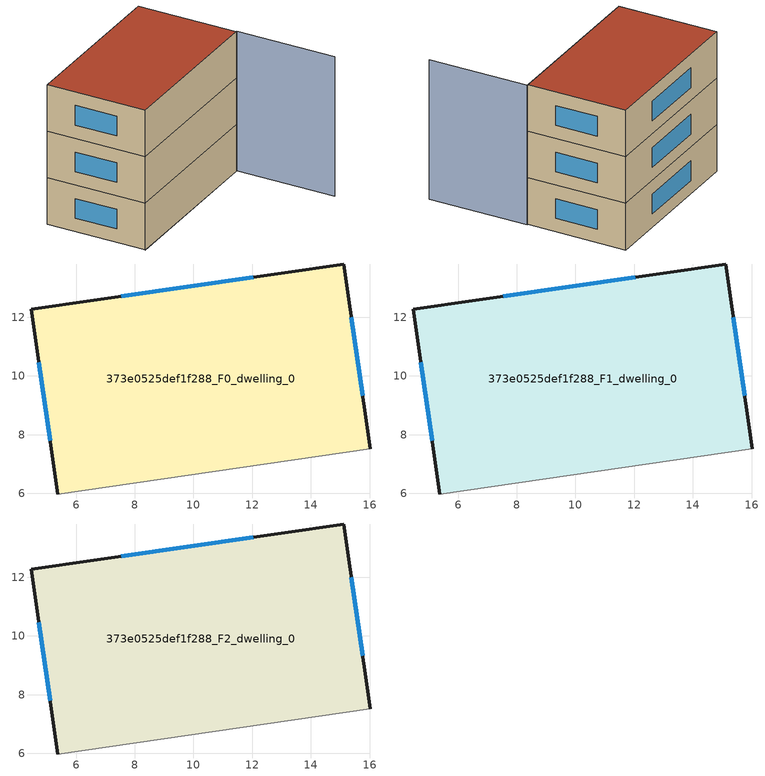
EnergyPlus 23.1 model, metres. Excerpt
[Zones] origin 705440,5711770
373e0525def1f288_F0_dwelling_0
 floor ground (EU_floor_Construction): 15.12,13.81 16.03,7.51 5.38,5.98 4.47,12.28 z0
 wall outside (EU_wall_Construction): 16.03,7.51 15.12,13.81 4.47,12.28 5.38,5.98 z0:3
 wall adiabatic (EU_wall_Construction): 5.38,5.98 16.03,7.51 z0:3
 window (EU_Window_Construction): 12.04,13.37 7.55,12.72 / 15.77,9.33 15.38,11.99 / 4.73,10.46 5.11,7.8 z0.87:2.13
373e0525def1f288_F1_dwelling_0
 floor to 373e0525def1f288_F0_dwelling_0 (EU_floor_Construction): 15.12,13.81 16.03,7.51 5.38,5.98 4.47,12.28 z3
 wall outside (EU_wall_Construction): 16.03,7.51 15.12,13.81 4.47,12.28 5.38,5.98 z3:6
 wall adiabatic (EU_wall_Construction): 5.38,5.98 16.03,7.51 z3:6
 window (EU_Window_Construction): 12.04,13.37 7.55,12.72 / 15.77,9.33 15.38,11.99 / 4.73,10.46 5.11,7.8 z3.87:5.13
373e0525def1f288_F2_dwelling_0
 floor to 373e0525def1f288_F1_dwelling_0 (EU_floor_Construction): 15.12,13.81 16.03,7.51 5.38,5.98 4.47,12.28 z6
 wall outside (EU_wall_Construction): 16.03,7.51 15.12,13.81 4.47,12.28 5.38,5.98 z6:9
 wall adiabatic (EU_wall_Construction): 5.38,5.98 16.03,7.51 z6:9
 window (EU_Window_Construction): 12.04,13.37 7.55,12.72 / 15.77,9.33 15.38,11.99 / 4.73,10.46 5.11,7.8 z6.87:8.13
 roof outside (EU_roof_Construction): 16.03,7.51 15.12,13.81 4.47,12.28 5.38,5.98 z9
shading: 5.34,5.98 16.05,7.52 / 16.05,7.52 16.96,1.22 z0:9
[Building]
EU S2 Campaign: North Axis=0; Terrain=City; Solar Distribution=FullExterior
[Site:Location]
London: Latitude=51.5; Longitude=-0.5; Time Zone=0; Elevation=25
[SizingPeriod:WeatherFileDays]
AnnualSizingPeriod: Begin Month=1; Begin Day of Month=1; End Month=12; End Day of Month=31; Day of Week for Start Day=Monday; Use Weather File Daylight Saving Period=No; Use Weather File Rain and Snow Indicators=No
[MATERIAL]
EU_InternalMass_Material: Roughness=MediumRough; Thickness=0.1; Conductivity=1; Density=1800; Specific Heat=900; Thermal Absorptance=0.9; Solar Absorptance=0.7; Visible Absorptance=0.7
[MATERIAL:NOMASS] Roughness=MediumRough; Thermal Absorptance=0.9; Solar Absorptance=0.7; Visible Absorptance=0.7
Name | Thermal Resistance
EU_wall_NoMass | 0.724719
EU_roof_NoMass | 2.98947
EU_floor_NoMass | 2.39157
[WINDOWMATERIAL:SIMPLEGLAZINGSYSTEM]
EU_Window_SimpleGlazing: UFactor=2.63425; Solar Heat Gain Coefficient=0.76; Visible Transmittance=0.76
[CONSTRUCTION]
EU_wall_Construction: EU_wall_NoMass
EU_roof_Construction: EU_roof_NoMass
EU_floor_Construction: EU_floor_NoMass
EU_Window_Construction: EU_Window_SimpleGlazing
EU_InternalMass_Construction: EU_InternalMass_Material
[ZONE] Type=1; Multiplier=1; Ceiling Height=autocalculate; Volume=205.488; Floor Area=autocalculate; Part of Total Floor Area=Yes
373e0525def1f288_F0_dwelling_0; 373e0525def1f288_F1_dwelling_0; 373e0525def1f288_F2_dwelling_0
[INTERNALMASS] Construction=EU_InternalMass_Construction; Surface Area=68.4957
Name | Zone or ZoneList
373e0525def1f288_F0_dwelling_0_EU_InternalMass | 373e0525def1f288_F0_dwelling_0
373e0525def1f288_F1_dwelling_0_EU_InternalMass | 373e0525def1f288_F1_dwelling_0
373e0525def1f288_F2_dwelling_0_EU_InternalMass | 373e0525def1f288_F2_dwelling_0
[OTHEREQUIPMENT] Fuel Type=Electricity; Design Level Calculation Method=Watts/Area; Power per Zone Floor Area=1; Fraction Latent=0; Fraction Radiant=0; Fraction Lost=0; Carbon Dioxide Generation Rate=0; EndUse Subcategory=EU_Step8_InternalGains
Name | Zone or ZoneList or Space or SpaceList | Schedule
EU_Step8_InternalGain_373e0525def1f288_F0_dwelling_0_f000 | 373e0525def1f288_F0_dwelling_0 | EU_Step8_GainSchedule_373e0525def1f288_F0_dwelling_0_f000
EU_Step8_InternalGain_373e0525def1f288_F1_dwelling_0_f000 | 373e0525def1f288_F1_dwelling_0 | EU_Step8_GainSchedule_373e0525def1f288_F1_dwelling_0_f000
EU_Step8_InternalGain_373e0525def1f288_F2_dwelling_0_f000 | 373e0525def1f288_F2_dwelling_0 | EU_Step8_GainSchedule_373e0525def1f288_F2_dwelling_0_f000
[ZONEVENTILATION:DESIGNFLOWRATE] Schedule=EU_AlwaysOn; Design Flow Rate Calculation Method=AirChanges/Hour; Air Changes per Hour=0.418135; Ventilation Type=Natural; Fan Pressure Rise=0; Fan Total Efficiency=1; Constant Term Coefficient=1; Temperature Term Coefficient=0; Velocity Term Coefficient=0; Velocity Squared Term Coefficient=0; Minimum Indoor Temperature=-100; Maximum Indoor Temperature=100; Delta Temperature=-100; Minimum Outdoor Temperature=-100; Maximum Outdoor Temperature=100; Maximum Wind Speed=40
Name | Zone or ZoneList or Space or SpaceList
EU_ConstantAir_373e0525def1f288_F0_dwelling_0 | 373e0525def1f288_F0_dwelling_0
EU_ConstantAir_373e0525def1f288_F1_dwelling_0 | 373e0525def1f288_F1_dwelling_0
EU_ConstantAir_373e0525def1f288_F2_dwelling_0 | 373e0525def1f288_F2_dwelling_0
[HVACTEMPLATE:THERMOSTAT] Constant Heating Setpoint=20; Constant Cooling Setpoint=50
EU_HeatOnly_373e0525def1f288_F0_dwelling_0; EU_HeatOnly_373e0525def1f288_F1_dwelling_0; EU_HeatOnly_373e0525def1f288_F2_dwelling_0
[HVACTEMPLATE:ZONE:IDEALLOADSAIRSYSTEM] System Availability Schedule=EU_AlwaysOn; Maximum Heating Supply Air Temperature=50; Minimum Cooling Supply Air Temperature=13; Maximum Heating Supply Air Humidity Ratio=0.0156; Minimum Cooling Supply Air Humidity Ratio=0.0077; Heating Limit=NoLimit; Cooling Limit=NoLimit; Heating Availability Schedule=EU_AlwaysOn; Cooling Availability Schedule=EU_CoolingOff; Dehumidification Control Type=ConstantSensibleHeatRatio; Cooling Sensible Heat Ratio=0.7; Dehumidification Setpoint=60; Humidification Control Type=None; Humidification Setpoint=30; Outdoor Air Method=None; Outdoor Air Flow Rate per Person=0.00944; Outdoor Air Flow Rate per Zone Floor Area=0; Outdoor Air Flow Rate per Zone=0; Demand Controlled Ventilation Type=None; Outdoor Air Economizer Type=NoEconomizer; Heat Recovery Type=None; Sensible Heat Recovery Effectiveness=0.7; Latent Heat Recovery Effectiveness=0.65
Name | Template Thermostat
373e0525def1f288_F0_dwelling_0 | EU_HeatOnly_373e0525def1f288_F0_dwelling_0
373e0525def1f288_F1_dwelling_0 | EU_HeatOnly_373e0525def1f288_F1_dwelling_0
373e0525def1f288_F2_dwelling_0 | EU_HeatOnly_373e0525def1f288_F2_dwelling_0
[SIZING:ZONE] Zone Cooling Design Supply Air Temperature Input Method=SupplyAirTemperature; Zone Cooling Design Supply Air Temperature=13; Zone Heating Design Supply Air Temperature Input Method=SupplyAirTemperature; Zone Heating Design Supply Air Temperature=50; Zone Cooling Design Supply Air Humidity Ratio=0.008; Zone Heating Design Supply Air Humidity Ratio=0.008; Cooling Design Air Flow Method=DesignDay; Cooling Design Air Flow Rate=0; Cooling Minimum Air Flow per Zone Floor Area=0.000762; Cooling Minimum Air Flow=0; Cooling Minimum Air Flow Fraction=0.2; Heating Design Air Flow Method=DesignDay; Heating Design Air Flow Rate=0; Heating Maximum Air Flow per Zone Floor Area=0.002032; Heating Maximum Air Flow=0.141576; Heating Maximum Air Flow Fraction=0.3; Account for Dedicated Outdoor Air System=No; Dedicated Outdoor Air System Control Strategy=NeutralSupplyAir; Dedicated Outdoor Air Low Setpoint Temperature for Design=autosize; Dedicated Outdoor Air High Setpoint Temperature for Design=autosize; Zone Load Sizing Method=Sensible Load Only No Latent Load; Zone Latent Cooling Design Supply Air Humidity Ratio Input Method=HumidityRatioDifference; Zone Cooling Design Supply Air Humidity Ratio Difference=0.005; Zone Latent Heating Design Supply Air Humidity Ratio Input Method=HumidityRatioDifference; Zone Humidification Design Supply Air Humidity Ratio Difference=0.005
373e0525def1f288_F0_dwelling_0; 373e0525def1f288_F1_dwelling_0; 373e0525def1f288_F2_dwelling_0
[SCHEDULE:CONSTANT]
Name | Hourly Value
EU_AlwaysOn | 1
EU_CoolingOff | 0
[SCHEDULE:FILE] Column Number=1; Rows to Skip at Top=0; Number of Hours of Data=8760; Column Separator=Comma; Interpolate to Timestep=No; Minutes per Item=60; Adjust Schedule for Daylight Savings=Yes
Name | File
EU_Step8_GainSchedule_373e0525def1f288_F0_dwelling_0_f000 | ../../schedules/373e0525def1f288/373e0525def1f288_F0_dwelling_0_f000_gain.csv
EU_Step8_GainSchedule_373e0525def1f288_F1_dwelling_0_f000 | ../../schedules/373e0525def1f288/373e0525def1f288_F1_dwelling_0_f000_gain.csv
EU_Step8_GainSchedule_373e0525def1f288_F2_dwelling_0_f000 | ../../schedules/373e0525def1f288/373e0525def1f288_F2_dwelling_0_f000_gain.csv
